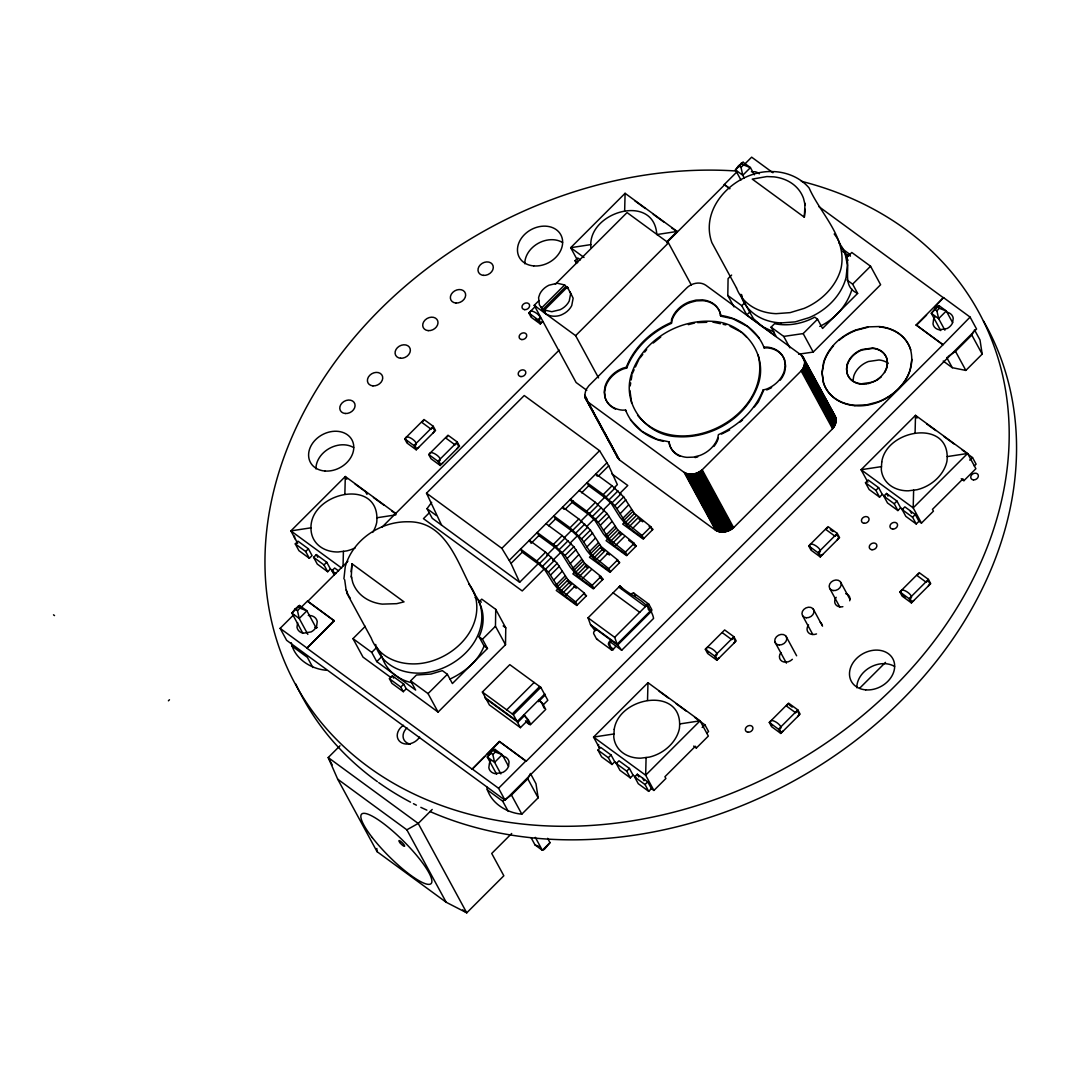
<?xml version="1.0" encoding="UTF-8"?>
<svg xmlns="http://www.w3.org/2000/svg" width="1070" height="1070" viewBox="0 0 1070 1070"><rect width="100%" height="100%" fill="white"/><g stroke="black" fill="none" stroke-linecap="round" stroke-linejoin="round"><path stroke-width="1.5" d="M406.239 688.772L403.31 691.688L391.941 683.369L389.427 678.741L392.356 675.812L403.738 684.145L406.239 688.772L438.098 712.085L505.495 644.728L495.463 626.244L495.744 609.378L481.754 599.146L478.878 602.022C484.83 612.468 484.162 626.057 479.052 636.757L484.081 645.999L487.479 648.487L452.396 683.543L447.38 674.301L442.351 670.622L431.023 674.046L416.457 675.01L410.626 680.841L415.655 690.083L376.76 661.621L371.745 652.379L352.98 638.63L365.298 626.311M505.495 644.728L505.776 627.863L495.744 609.378M584.728 395.044L585.919 389.814L588.848 385.735L686.579 288.084C691.434 283.189 699.914 281.129 705.852 285.262L800.815 354.799C806.512 358.704 805.295 367.344 800.547 371.517L702.816 469.168C697.961 474.063 689.481 476.123 683.543 471.977L588.58 402.454L585.771 399.204L584.728 395.044L587.082 399.391M733.98 306.863L727.801 295.48L728.082 278.615L731.626 275.07M616.28 454.375L617.55 457.706L619.998 460.327L714.974 529.851C720.912 533.997 729.392 531.937 734.247 527.042L831.965 429.391C835.456 426.034 837.422 420.443 835.055 415.909L803.276 357.42M343.055 565.803L343.416 551.317M344.861 494.22L345.302 476.511L396.06 513.667M624.653 211.017L625.094 193.309L677.19 231.441L666.757 241.86M646.093 757.506L645.651 775.215L653.917 790.449L665.888 778.478L664.925 776.713L695.393 746.258L696.369 748.037L708.34 736.066L700.061 720.832L647.979 682.7L593.556 737.083L599.574 748.157M647.524 700.409L647.979 682.7M913.633 490.154L913.191 507.862L921.457 523.096L933.441 511.139L932.465 509.36L962.947 478.905L963.909 480.684L975.88 468.713L967.601 453.479L915.519 415.347L861.096 469.73L867.877 482.195M915.077 433.056L915.519 415.347L917.017 418.116M590.894 247.478C587.149 211.954 654.064 192.252 656.806 234.557L677.19 231.441M343.911 578.923L345.249 566.699M351.094 571.755L351.976 563.77L404.032 601.875L396.729 603.667L382.244 604.122A47.949 37.945 -28.5 0 1 352.752 582.521L351.294 576.516L351.976 563.77M804.319 217.223L804.988 204.464L803.543 198.472A47.949 37.945 -28.5 0 0 774.038 176.871L766.882 176.563L752.25 179.118L804.319 217.223L805.188 209.238M630.203 385.936L630.698 382.94M631.193 379.93L631.942 375.436M611.706 406.934A26.79 21.199 -28.5 0 1 605.366 398.12L604.603 392.61L605.553 386.845A25.733 20.357 -28.5 0 1 623.556 368.856L626.726 368.026C634.59 347.803 651.75 331.981 671.425 323.354L671.478 319.783A25.733 20.357 -28.5 0 1 689.481 301.793L695.995 300.095L702.482 299.894A26.79 21.199 -28.5 0 1 719.976 312.707L720.765 316.158L732.816 318.74L747.89 326.658L759.366 338.173M671.425 323.354L671.893 320.559A25.733 20.357 -28.5 0 1 689.896 302.556M823.646 362.155L821.947 372.48L823.325 382.351A47.989 37.972 -28.5 0 0 854.662 405.289L866.272 404.928L877.935 401.892A46.09 36.474 -28.5 0 0 910.182 369.672L911.881 359.346M852.977 380.853L853.74 376.172A20.945 16.572 -28.5 0 1 868.399 361.513L878.978 359.975A21.815 17.254 -28.5 0 1 888.073 363.225M297.62 622.646L296.992 627.287A10.901 8.627 -28.5 0 0 303.318 633.226L311.143 631.902A10.459 8.279 -28.5 0 0 316.6 626.191L317.228 621.55A10.901 8.627 -28.5 0 0 310.888 615.611L308.307 615.451M345.436 566.097C353.274 539.213 380.853 521.17 408.406 521.785L408.874 521.772C448.25 521.785 458.816 567.849 474.826 594.358C486.235 631.875 446.431 665.66 410.84 663.841A57.78 45.716 -28.5 0 1 371.263 638.148L346.627 592.793M484.081 645.999C478.196 661.3 464.474 672.227 449.988 679.062M773.65 171.628C737.765 169.354 698.697 205.841 711.871 242.636L736.494 287.977M727.801 295.48L741.778 305.712L746.806 314.968L776.098 336.408L771.082 327.166L774.573 323.675C788.095 326.51 802.701 323.702 814.738 317.148L817.547 319.208L822.562 328.45L857.645 293.394C841.769 286.479 850.329 270.014 846.624 257.656L851.8 252.48L870.565 266.229L880.61 284.714L813.2 352.07L798.621 354.197M851.987 289.248C847.079 305.458 835.001 319.101 819.767 326.403M626.017 410.827L625.602 410.064L622.446 410.158A26.79 21.199 -28.5 0 1 604.951 397.344L604.189 391.834L605.138 386.069A25.733 20.357 -28.5 0 1 623.141 368.08L626.311 367.251C634.176 347.041 651.336 331.205 671.01 322.578M632.183 373.925L634.109 369.765M635.393 366.997L638.937 359.293M784.858 360.67A26.79 21.199 -28.5 0 0 767.364 347.857L764.207 347.964L763.793 347.188L766.949 347.081A26.79 21.199 -28.5 0 1 784.444 359.894L785.206 365.418L784.256 371.17A25.733 20.357 -28.5 0 1 766.254 389.172L763.084 389.988C755.219 410.211 738.059 426.047 718.385 434.661L717.916 437.469A25.733 20.357 -28.5 0 1 699.914 455.459L693.4 457.144L686.913 457.358A26.79 21.199 -28.5 0 1 669.419 444.545L669.044 441.87L656.993 439.275L641.92 431.357L630.444 419.841M884.676 372.587L886.789 368.013L887.565 363.318L886.95 358.824A21.815 17.254 -28.5 0 0 872.692 348.405L862.126 349.943A20.945 16.572 -28.5 0 0 847.453 364.589L846.691 369.284L847.306 373.778A21.815 17.254 -28.5 0 0 861.551 384.197L866.834 384.036M487.131 789.794L502.713 801.203L511.46 795.063L527.778 778.759L530.439 773.503L535.976 783.708L538.143 797.832L521.826 814.15C506.391 812.932 489.752 802.594 486.649 786.651M947.993 356.604L955.497 351.348L971.814 335.044L973.807 331.098M525.972 721.728C535.388 730.516 527.39 716.713 523.524 715.228C526.239 716.713 533.743 728.83 525.49 720.832M530.452 724.684L545.727 709.397L542.423 703.217L538.758 700.007L541.701 702.963L544.122 708.113M538.477 563.462L519.645 582.281L432.253 518.308L427.01 508.665L431.678 502.325M316.292 628.17L306.889 610.836L299.56 605.473L295.079 608.91L291.909 613.123L302.877 633.333M754.35 174.825L750.431 167.602L743.102 162.239L738.621 165.676L735.451 169.889L740.935 180.001M508.531 766.254L502.258 754.711L494.928 749.334L492.949 750.271L487.278 756.985L496.681 774.319M952.567 322.538L946.295 310.982L938.965 305.619L936.986 306.555L931.301 313.269L940.717 330.603M547.653 838.332L550.007 842.652L544.336 849.366L542.343 850.289L535.027 844.925L531.108 837.73M650.226 611.505L647.778 605.446L646.882 605.58M639.9 358.089L642.789 354.464M644.715 352.057L646.641 349.636M754.337 406.988L758.309 402.012L763.499 390.764L763.084 389.988M625.094 193.309L570.684 247.692L577.452 260.157M576.529 263.407L575.058 260.705L577.773 257.99L580.381 259.89M295.266 543.908L297.982 541.179L308.401 548.803L312.079 555.584L309.364 558.299L298.945 550.676L295.266 543.908L305.686 551.531L309.364 558.299M586.788 390.336L576.115 382.512L534.211 305.351L538.905 300.643M555.357 284.205L627.047 212.569L668.456 242.89L691.38 285.115M531.442 316.132L529.663 312.841C529.77 306.876 545.272 318.071 538.905 319.609L540.684 322.899L542.757 321.562L540.337 323.969L531.094 317.201L528.807 312.975L535.669 306.114M404.687 438.807L424.001 419.507L433.243 426.275L435.53 430.501L416.23 449.801L406.988 443.034L404.687 438.807L413.93 445.575L416.23 449.801M423.653 420.59L421.834 422.396L431.09 429.164L432.895 427.358L434.674 430.635L433.123 432.922M541.647 307.906L564.612 284.954L568.411 288.873L567.421 287.041L544.456 309.992L545.446 311.825L542.637 309.738L539.347 304.723L538.584 297.62L539.828 293.929A16.572 13.107 -28.5 0 1 548.937 285.222L557.283 283.229L564.612 284.954M542.637 309.738L565.602 286.787M305.686 551.531L308.401 548.803M540.337 323.969L538.049 319.743L540.457 317.335M413.93 445.575L433.243 426.275M168.405 700.81L169.475 699.74M330.416 568.999L327.688 571.728L317.282 564.091L313.604 557.323L316.319 554.608L326.738 562.231L330.416 568.999L333.051 570.939M428.695 454.509L448.009 435.209L457.251 441.977L459.538 446.19L440.238 465.49L430.983 458.722L428.695 454.509L437.938 461.264L440.238 465.49M429.552 454.375C429.659 448.397 445.16 459.592 438.794 461.13L440.586 464.42L442.646 463.083M447.661 436.279L445.842 438.085L455.084 444.853L456.903 443.047L458.682 446.324L457.131 448.611M327.688 571.728L324.023 564.947L326.738 562.231M437.938 461.264L457.251 441.977M334.134 574.817L331.941 570.751L334.656 568.023L338.561 570.885M299.56 605.473L291.909 613.123L299.225 618.487L307.852 634.376M743.102 162.239L735.451 169.889L742.781 175.253L744.345 178.142M297.473 610.662L299.974 608.161L306.889 610.836L299.225 618.487L297.473 610.662L295.079 608.91M741.015 167.428L743.516 164.927L750.431 167.602L742.781 175.253L741.015 167.428L738.621 165.676M484.723 756.65L472.178 769.183L499.329 741.457L526.132 761.305L942.937 344.808L916.134 324.959L943.499 297.607L970.089 317.081L976.576 329.038L505.053 800.226L286.626 640.315L280.126 628.357L293.809 614.688M300.657 607.854L307.491 601.019L334.295 620.867L306.929 648.206L472.178 769.183M729.82 188.788L724.296 184.508L736.829 171.976M744.814 164.004L751.648 157.17L772.928 172.738M334.295 620.867L307.705 601.393L347.884 561.242M382.137 527.029L559.222 350.064M666.65 242.703L724.497 184.896M598.545 377.884L575.62 335.659L668.456 242.89M441.602 525.169L426.502 493.176L524.233 395.526L599.574 450.684L608.736 465.758L617.363 484.63L613.832 488.161M429.311 512.784L423.452 518.642L522.227 590.948L544.51 568.692M306.929 648.206L334.081 620.48M371.745 652.379L376.921 647.203M376.76 661.621L381.936 656.445C385.748 669.94 398.374 680.038 411.923 682.673M741.778 305.712L744.666 302.837L742.607 299.239L741.724 294.852M519.645 582.281L511.005 563.409L501.843 548.335L599.574 450.684M746.806 314.968L749.682 312.079L744.666 302.837M509.333 560.319L607.064 462.668M511.005 563.409L522.789 551.652M531.028 543.413L539.267 535.174M548.683 525.758L555.758 518.696M565.174 509.293L573.413 501.054M581.652 492.815L588.714 485.753M598.143 476.351L608.736 465.758M339.979 745.777L328.209 757.547L337.692 779.174L377.028 851.626L446.19 902.264L466.747 912.83L503.836 875.768L491.718 853.459L511.687 833.503M403.31 691.688L400.809 687.074L403.738 684.145M536.792 560.974L548.428 572.102L559.222 588.674L575.566 601.915L577.252 605.005L567.755 598.063A16.692 3.571 45 0 1 558.527 589.717L553.484 583.605L545.005 570.109L539.079 564.492L522.254 552.187L520.568 549.097L536.792 560.974L545.593 552.187L557.216 563.315L568.01 579.873L584.367 593.128L586.039 596.204M553.417 544.376L565.04 555.504L575.834 572.062L592.191 585.317L593.863 588.393L584.38 581.465A16.692 3.571 45 0 1 575.138 573.119L570.096 567.006L561.63 553.511L555.691 547.88L538.865 535.575L537.18 532.499L553.417 544.376L562.205 535.588L573.828 546.716L584.621 563.275L600.979 576.516L602.651 579.606L600.283 577.88M570.029 527.764L581.652 538.892L592.446 555.464L608.803 568.705L610.475 571.795L600.992 564.866A16.692 3.571 45 0 1 591.75 556.52L586.708 550.408L578.241 536.913L572.303 531.282L555.477 518.977L553.805 515.887L570.029 527.764L578.816 518.977L590.439 530.105L601.246 546.676L617.591 559.918L619.276 563.007M586.641 511.166L598.264 522.294L609.057 538.865L625.415 552.107L627.087 555.196L617.604 548.255A16.692 3.571 45 0 1 608.362 539.922L603.319 533.796L594.853 520.314L588.915 514.683L572.089 502.378L570.417 499.289L586.641 511.166L595.428 502.378L607.064 513.506L617.858 530.078L634.202 543.319L635.888 546.409L633.507 544.67M603.253 494.567L614.875 505.695L625.669 522.267L642.027 535.508L643.699 538.598L634.216 531.656A16.692 3.571 45 0 1 624.974 523.31L619.945 517.198L611.465 503.702L605.526 498.085L588.701 485.78L587.029 482.69L603.253 494.567L612.053 485.78L623.676 496.908L634.47 513.48L650.827 526.721L652.499 529.797M546.73 555.223L556.146 545.807M564.385 537.568L571.447 530.519M580.863 521.103L589.115 512.864M597.354 504.625L605.593 496.4M847.213 255.797L849.165 253.844L841.582 248.293M539.735 563.302L548.522 554.501M556.346 546.69L565.134 537.902M572.958 530.091L581.746 521.304M589.57 513.493L598.357 504.706M606.182 496.895L614.982 488.107M542.784 566.057L551.572 557.269M559.396 549.445L568.183 540.658M576.008 532.847L584.795 524.059M592.619 516.248L601.42 507.461M609.231 499.65L618.032 490.862M552.708 560.479L560.921 552.28M570.31 542.905L577.345 535.869M586.721 526.493L594.933 518.295M603.146 510.096L611.344 501.883M619.557 493.685L627.769 485.486L611.746 473.756M545.74 569.053L554.541 560.265M562.365 552.454L571.153 543.667M578.977 535.856L587.764 527.069M595.589 519.258L604.376 510.457M612.201 502.646L620.988 493.858M548.428 572.102L557.216 563.315M565.04 555.504L573.828 546.716M581.652 538.892L590.439 530.105M598.264 522.294L607.064 513.506M614.875 505.695L623.676 496.908M438.098 712.085L428.053 693.601L447.38 674.301M487.479 648.487L482.463 639.245L495.463 626.244M550.635 574.978L559.423 566.19M567.247 558.38L576.034 549.592M583.859 541.781L592.646 532.994M600.471 525.169L609.271 516.382M617.082 508.571L625.883 499.784M553.671 580.181L562.111 571.327M570.297 563.582L578.723 554.728M586.908 546.971L595.335 538.13M603.52 530.372L611.946 521.531M620.132 513.774L628.558 504.92M771.082 327.166L783.721 336.421L803.169 333.586L817.547 319.208M857.645 293.394L852.63 284.152L870.565 266.229M556.239 584.835L565.04 576.048M572.851 568.237L581.652 559.449M589.463 551.638L598.264 542.851M606.088 535.027L614.875 526.239M622.7 518.428L631.487 509.641M557.55 586.668L566.351 577.88M574.162 570.069L582.963 561.282M590.774 553.471L599.574 544.683M607.385 536.859L616.186 528.072M624.011 520.261L632.798 511.473M558.42 588.299L556.253 590.466L576.757 605.486L586.534 595.722L583.966 593.85M575.031 571.701L572.865 573.868L593.368 588.888L603.146 579.124L599.294 576.302M591.643 555.103L589.476 557.269L609.98 572.289L619.757 562.512L617.189 560.64M608.255 538.491L606.088 540.671L626.605 555.678L636.369 545.914L628.678 540.283M624.867 521.892L622.7 524.059L643.217 539.079L652.981 529.316L649.142 526.493M559.222 588.674L568.01 579.873M575.834 572.062L584.621 563.275M592.446 555.464L601.246 546.676M609.057 538.865L617.858 530.078M625.669 522.267L634.47 513.48M561.135 590.693L569.922 581.906M577.746 574.095L586.534 565.308M594.358 557.497L603.146 548.709M610.97 540.898L619.771 532.098M627.582 524.287L636.382 515.499M563.154 592.619L571.955 583.832M579.766 576.008L588.567 567.22M596.378 559.409L605.179 550.622M612.99 542.811L621.79 534.024M629.601 526.213L638.402 517.425M566.07 594.96L574.871 586.173M582.695 578.362L591.483 569.574M599.307 561.75L608.094 552.963M615.919 545.152L624.706 536.364M632.53 528.553L641.318 519.766M528.406 719.682L520.408 727.667L489.405 704.97L482.383 692.036L509.801 664.644L540.805 687.341L547.827 700.275L543.252 704.836M575.566 601.915L584.367 593.128M592.191 585.317L600.979 576.516M608.803 568.705L617.591 559.918M625.415 552.107L634.202 543.319M642.027 535.508L650.827 526.721M595.054 630.765L590.506 624.653L588.045 617.831L619.945 585.945C630.899 596.525 650.252 601.661 653.609 618.38L621.697 650.266L609.713 641.492M506.725 709.865L534.144 682.459M512.276 713.917L539.695 686.525M520.408 727.667L513.386 714.733L540.805 687.341M544.844 693.922L517.439 721.327L484.87 697.48M524.781 715.375L517.92 722.223L485.365 698.389M538.491 701.679L545.339 694.831M486.997 754.377L499.543 741.844M916.335 325.347L926.607 315.088M934.578 307.117L943.499 297.607M432.2 809.455L418.223 823.445L406.854 829.812L337.692 779.174M490.555 753.708L487.278 756.985L494.594 762.348L500.867 773.904M938.965 305.619L931.301 313.269L938.631 318.633L944.904 330.189M492.842 754.524L495.343 752.023L502.258 754.711L494.594 762.348L492.842 754.524L490.448 752.772M936.879 310.808L939.38 308.307L946.295 310.982L938.631 318.633L936.879 310.808L934.471 309.056M621.697 650.266L617.149 644.153L614.675 637.332L646.588 605.459M615.665 646.053C613.083 653.449 606.356 642.588 611.719 640.716L611.224 639.82L609.566 641.478A2.581 1.471 -53.8 0 0 608.562 644.621L611.291 649.664A2.581 1.471 -53.8 0 0 613.578 649.517M505.053 800.226L498.566 788.269L525.918 760.93L499.329 741.457M942.937 344.808L970.089 317.081M943.205 361.045L952.287 367.692L965.849 370.421L982.18 354.116L980.013 339.992L974.462 329.787M614.755 761.773L612.027 764.488L601.607 756.864L597.929 750.097L600.658 747.368L611.077 755.005L614.755 761.773L617.39 763.699M882.295 494.42L879.567 497.135L869.148 489.512L865.483 482.744L868.198 480.015L878.617 487.652L882.295 494.42L884.93 496.346M705.331 649.249L724.644 629.949L733.886 636.717L736.187 640.943L716.873 660.243L707.631 653.476L705.331 649.249L714.573 656.017L716.873 660.243M808.719 545.927L828.033 526.627L837.275 533.395L839.576 537.621L820.262 556.922L811.02 550.154L808.719 545.927L817.961 552.695L820.262 556.922M827.685 527.697L825.88 529.516L835.122 536.284L836.927 534.465L838.72 537.755L837.155 540.029M612.027 764.488L608.348 757.72L611.077 755.005M879.567 497.135L875.889 490.368L878.617 487.652M714.573 656.017L733.886 636.717M817.961 552.695L837.275 533.395M633.079 775.188L630.364 777.917L619.945 770.293L616.266 763.512L618.995 760.797L629.414 768.42L633.079 775.188L635.727 777.128M900.632 507.835L897.904 510.564L887.485 502.94L883.807 496.159L886.535 493.444L896.954 501.068L900.632 507.835L903.267 509.775M550.007 842.652L542.343 850.289L535.308 837.342M630.364 777.917L626.686 771.136L629.414 768.42M897.904 510.564L894.226 503.783L896.954 501.068M651.416 788.617L648.701 791.332L638.282 783.708L634.604 776.94L637.319 774.225L647.738 781.849L651.416 788.617L653.917 790.449M918.97 521.264L916.241 523.979L905.822 516.355L902.144 509.587L904.872 506.872L915.291 514.496L918.97 521.264L921.457 523.096M648.701 791.332L645.023 784.564L647.738 781.849M916.241 523.979L912.563 517.211L915.291 514.496M706.748 733.338L708.554 731.519L704.983 724.925L694.564 717.301M974.288 465.985L976.094 464.166L972.523 457.572L967.307 453.76M769.276 722.437L788.59 703.137L797.832 709.905L800.119 714.131L780.806 733.431L771.564 726.664L769.276 722.437L778.519 729.205L780.806 733.431M899.87 591.924L919.183 572.637L928.426 579.392L930.713 583.618L911.413 602.918L902.157 596.15L899.87 591.924L909.112 598.692L911.413 602.918M788.229 704.207L786.423 706.013L795.665 712.78L797.484 710.975L799.263 714.265L797.712 716.539M918.836 573.707L917.017 575.513L926.259 582.281L928.078 580.475L929.857 583.752L928.305 586.039M778.519 729.205L797.832 709.905M909.112 598.692L928.426 579.392M859.758 688.13L885.519 662.383M969.701 460.113L972.523 457.572M702.161 727.466L704.983 724.925M653.262 343.029L660.738 337.023M739.985 422.088L742.553 420.029M877.092 380.171L881.372 376.734M721.514 434.072L729.633 429.993M875.848 380.786L868.158 383.689M689.896 302.556L696.409 300.871L702.896 300.657A26.79 21.199 -28.5 0 1 720.391 313.47L720.765 316.158M688.344 324.651L694.51 323.046M857.565 329.935L867.77 327.286M695.125 457.585L697.734 456.903M751.407 171.775L755.059 171.762A10.901 8.627 -28.5 0 1 759.299 173.835M591.068 244.575L570.684 247.692L584.033 257.469M311.276 527.778L290.893 530.894L297.661 543.359M377.014 517.746L395.82 514.884M881.479 466.614L861.096 469.73L913.191 507.862L967.601 453.479L947.217 456.596M613.939 733.966L593.556 737.083L645.651 775.215L700.061 720.832L679.677 723.949M781.113 322.926L795.184 321.869L809.121 317.643A55.506 43.924 -28.5 0 0 846.062 277.531L847.413 265.133L845.086 253.443A57.78 45.716 -28.5 0 0 839.228 243.238M697.586 322.605L706.802 322.311M854.863 405.677C884.622 408.419 918.729 381.121 910.516 349.475A47.989 37.972 -28.5 0 0 879.179 326.537L867.556 326.898L855.906 329.935A46.09 36.474 -28.5 0 0 823.646 362.155M314.807 627.408L317.389 627.568M774.118 171.601C787.386 172.297 800.413 177.754 809.134 187.999C820.503 214.027 847.493 237.848 841.047 268.289A55.506 43.924 -28.5 0 1 804.105 308.401L790.155 312.627L776.084 313.671A57.78 45.716 -28.5 0 1 736.494 287.977M291.281 642.789C294.384 658.719 311.022 669.058 326.457 670.275M720.351 315.382C739.183 317.817 757.373 329.814 764.207 347.964M712.941 322.11L720.377 323.715M723.133 324.304L725.875 324.892M663.44 441.348C646.855 437.911 631.701 426.061 625.602 410.064M544.456 309.992L551.786 311.718L560.132 309.725A16.572 13.107 -28.5 0 0 569.24 301.018L570.658 293.635L567.421 287.041M535.027 844.925L539.173 846.53M773.984 331.994L762.469 326.711L753.481 318.686L749.682 312.079M729.967 326.189L742.018 332.516L746.552 337.063M818.764 206.523L943.7 297.995M741.122 163.175L743.516 164.927M936.986 306.555L939.38 308.307M842.063 250.928L848.764 255.837M724.296 184.508L729.606 188.4M916.134 324.959L942.723 344.42M846.972 280.006L852.63 284.152M634.911 200.892L645.33 208.516M653.248 214.308L663.667 221.931M671.679 227.91L676.895 231.722M926.633 423.88L935.755 430.555M943.673 436.346L954.092 443.97M962.104 449.948L964.712 451.861M961.234 478.731L963.909 480.684M575.058 260.705L577.653 262.605M865.483 482.744L875.889 490.368M883.807 496.159L894.226 503.783M902.144 509.587L912.563 517.211M534.211 305.351L575.62 335.659M830.333 529.637L832.968 531.576M528.807 312.975L538.049 319.743M535.401 319.034L538.049 320.973M905.153 597.02L902.518 595.081L900.726 591.79C900.833 585.825 916.335 597.006 909.968 598.558L911.76 601.848L913.82 600.511M612.053 485.78L595.816 473.903L596.94 475.963M638.884 518.99L642.722 521.812M579.204 490.501L595.428 502.378M618.42 532.78L620.988 534.652M578.816 518.977L562.593 507.1L563.716 509.159M606.944 553.136L609.499 555.009M545.981 523.698L562.205 535.588M789.553 705.17L792.201 707.109M633.855 593.168L648.661 604.002M618.794 587.096L645.437 606.596M647.992 608.723L650.654 610.662L617.149 644.153L590.506 624.653M648.473 609.619L651.148 611.572L617.631 645.049L590.988 625.549M585.196 565.976L587.764 567.862M613.083 592.807L639.726 612.308M545.593 552.187L529.369 540.31L530.493 542.356M573.707 586.333L576.275 588.206M426.502 493.176L501.843 548.335M588.045 617.831L614.675 637.332M427.01 508.665L436.373 515.526M596.739 639.124L611.545 649.958M659.093 691.233L668.215 697.907M676.133 703.699L686.539 711.323M355.12 484.081L365.539 491.718L367.01 494.42M373.457 497.51L383.876 505.134M391.887 511.112L395.793 513.974M693.694 746.084L696.369 748.037M475.08 597.541L481.393 602.169M503.154 625.95L505.776 627.863M479.052 636.757L482.463 639.245M597.929 750.097L608.348 757.72M616.266 763.512L626.686 771.136M634.604 776.94L645.023 784.564M341.638 568.05L290.893 530.894L345.302 476.511L346.814 479.28M313.604 557.323L324.023 564.947M331.941 570.751L335.846 573.614M482.383 692.036L513.386 714.733M410.626 680.841L428.053 693.601M297.58 606.409L299.974 608.161M492.949 750.271L495.343 752.023M390.884 677.524L363.011 657.114L352.98 638.63M389.427 678.741L400.809 687.074M280.126 628.357L306.715 647.832M471.964 768.795L498.566 788.269M291.762 645.932L307.344 657.341L312.895 667.546M462.721 909.874L466.747 912.83L418.223 823.445L328.209 757.547L332.181 764.876M53.5 614.835L54.53 615.584M569.909 291.615L573.145 298.222L571.728 305.592A16.572 13.107 -28.5 0 1 562.619 314.312C555.236 318.231 543.119 316.346 541.206 307.023M832.821 413.127L835.055 415.909M637.586 415.267C678.233 465.129 773.396 416.912 758.108 354.718M619.945 585.945L621.978 588.553M845.34 254.499L846.798 257.041M971.814 335.044L982.18 354.116M955.497 351.348L965.849 370.421M946.749 357.487L952.287 367.692M849.165 253.844L850.423 256.158M846.624 257.656L848.055 260.304M910.075 510.684L911.546 513.386M803.169 333.586L813.2 352.07M886.535 493.444L888.006 496.146M802.42 356.27L835.603 417.233M801.925 355.748L835.804 417.915M801.39 355.253L835.951 418.624M804.627 361.473L836.058 419.346M804.667 362.195L836.098 420.082M804.653 362.944L836.085 420.818M804.586 363.693L836.018 421.567M804.466 364.442L835.897 422.316M804.306 365.191L835.723 423.078M804.078 365.953L835.496 423.827M803.797 366.689L835.229 424.563M803.476 367.425L834.894 425.312M803.102 368.16L834.52 426.034M802.674 368.869L834.092 426.743M802.206 369.565L833.624 427.438M783.721 336.421L789.901 347.803M801.697 370.233L833.115 428.107M801.136 370.889L832.567 428.762M840.619 582.107L849.888 599.2M822.669 554.514L820.61 555.852L818.831 552.561C825.197 551.01 809.696 539.815 809.575 545.794L811.368 549.084M829.758 588.487L839.803 606.998M813.267 609.071L822.536 626.164M802.701 615.905L812.745 634.403M702.188 469.77L733.605 527.644M701.519 470.332L732.937 528.219M700.823 470.88L732.241 528.754M700.088 471.375L731.519 529.249M699.339 471.843L730.756 529.717M698.549 472.271L729.981 530.145M697.747 472.659L729.178 530.546M785.955 636.128L796.628 655.79M696.931 473.007L728.362 530.894M696.102 473.314L727.52 531.188M695.259 473.582L726.677 531.456M694.403 473.796L725.834 531.67M693.547 473.97L724.978 531.843M692.691 474.09L724.122 531.964M691.849 474.17L723.266 532.044M690.993 474.197L722.424 532.084M690.163 474.184L721.581 532.058M689.334 474.117L720.752 532.004M688.518 474.01L719.949 531.884M687.729 473.849L719.16 531.736M686.967 473.649L718.385 531.522M669.044 441.87L669.833 445.321M686.218 473.408L717.636 531.282M685.495 473.114L716.927 530.987M684.813 472.779L716.245 530.653M684.158 472.392L715.589 530.279M626.311 367.251L626.726 368.026M774.961 642.08L786.41 663.146M783.227 731.011L781.153 732.348L779.375 729.071C785.741 727.52 770.239 716.325 770.132 722.303L771.911 725.58M733.766 643.351L735.317 641.077L733.538 637.787L731.733 639.592L722.491 632.825M584.768 395.78L587.911 401.571M588.005 401.999L619.423 459.873M584.862 396.502L594.291 413.863M595.856 416.765L602.932 429.779M604.496 432.681L615.504 452.931M585.009 397.211L618.888 459.378M585.21 397.893L617.952 458.294M719.281 657.823L717.221 659.16L715.429 655.883C721.809 654.332 706.294 643.137 706.187 649.115L707.979 652.392M635.486 595.977L634.109 593.462A2.581 1.471 -53.8 0 0 631.594 593.837M596.913 629.882L596.431 628.986L594.76 630.645A2.581 1.471 -53.8 0 0 593.77 633.788L596.485 638.83A2.581 1.471 -53.8 0 0 597.541 639.298M642.535 778.037L644.006 780.739M637.319 774.225L638.79 776.927M418.637 447.394L416.578 448.731L414.785 445.441C421.152 443.889 405.65 432.708 405.543 438.673L407.336 441.963M527.778 778.759L538.143 797.832M494.928 749.334L496.493 752.223M511.46 795.063L521.826 814.15M502.713 801.203L508.263 811.408M377.643 648.527L381.228 655.121M392.356 675.812L393.613 678.126M316.319 554.608L317.79 557.309M406.854 829.812L446.19 902.264M804.64 202.992L805.014 204.865M740.922 294.303L741.51 297.233A57.78 45.716 -28.5 0 0 781.113 322.926M375.69 644.461L376.265 647.39A57.78 45.716 -28.5 0 0 415.869 673.083C451.446 674.903 491.25 641.117 479.841 603.6A57.78 45.716 -28.5 0 0 473.983 593.409M351.281 576.128L351.656 578.001M785.059 362.048L785.621 366.181L784.671 371.945A25.733 20.357 -28.5 0 1 780.217 380.198M629.936 390.537L631.701 403.31M344.687 579.739L346.051 589.61A47.989 37.972 -28.5 0 0 347.175 592.686M376.841 848.497L377.028 851.626M801.336 181.271A389.052 307.826 -28.5 0 1 862.915 715.282A389.052 307.826 -28.5 0 1 271.7 621.831A389.052 307.826 -28.5 0 1 736.615 171.039M315.944 468.914A23.62 18.698 -28.5 0 1 329.199 448.517A23.62 18.698 -28.5 0 1 353.688 447.608M983.477 320.987A389.052 307.826 -28.5 0 1 881.479 719.201A389.052 307.826 -28.5 0 1 429.926 811.501M426.877 810.15A389.052 307.826 -28.5 0 1 420.844 807.342M416.377 805.162A389.052 307.826 -28.5 0 1 413.448 803.677M410.532 802.152A389.052 307.826 -28.5 0 1 378.7 782.598M377.389 781.662A389.052 307.826 -28.5 0 1 295.748 683.944M599.534 747.569A3.999 3.17 -28.5 0 1 598.625 744.506M524.808 263.795A23.62 18.698 -28.5 0 1 538.063 243.412A23.62 18.698 -28.5 0 1 562.553 242.502M856.829 687.769A23.62 18.698 -28.5 0 1 870.084 667.372A23.62 18.698 -28.5 0 1 894.573 666.463M419.587 737.083A12.599 9.964 -28.5 0 1 400.568 742.139A12.599 9.964 -28.5 0 1 403.484 725.299M295.507 539.133A3.999 3.17 -28.5 0 1 294.598 536.07M792.362 659.307A7.998 6.326 -28.5 0 1 782.009 661.26A7.998 6.326 -28.5 0 1 780.899 652.566M816.53 633.921A7.998 6.326 -28.5 0 1 808.345 632.571A7.998 6.326 -28.5 0 1 808.545 624.933M820.235 622.285A7.998 6.326 -28.5 0 1 822.148 624.96M845.728 593.663A7.998 6.326 -28.5 0 1 849.7 600.778M842.866 606.69A7.998 6.326 -28.5 0 1 835.643 604.51A7.998 6.326 -28.5 0 1 836.192 597.314M372.694 532.419A34.655 27.419 -28.5 0 0 376.734 522.414C381.161 475.735 307.036 492.387 311.102 530.68A34.655 27.419 -28.5 0 0 338.093 551.986L346.733 550.903A34.655 27.419 -28.5 0 0 355.2 547.893M410.358 744.105A12.091 9.576 -28.5 0 1 406.961 727.881M603.614 550.823A16.692 3.571 45 0 1 600.551 547.733M570.377 584.033A16.692 3.571 45 0 1 567.327 580.93M468.954 584.153A57.78 45.716 -28.5 0 1 474.812 594.358M834.199 233.996A57.78 45.716 -28.5 0 1 840.057 244.201M348.071 594.559A47.989 37.972 -28.5 0 1 346.265 589.998M833.476 345.824A46.09 36.474 -28.5 0 0 823.86 362.543L822.161 372.868L823.525 382.739A47.989 37.972 -28.5 0 0 854.863 405.677M839.094 340.313A46.09 36.474 -28.5 0 1 845.193 335.793M846.49 334.99A46.09 36.474 -28.5 0 1 856.107 330.309M879.38 326.925A47.989 37.972 -28.5 0 1 888.715 328.744M890.16 329.239A47.989 37.972 -28.5 0 1 910.717 349.863M934.926 317.028A10.459 8.279 -28.5 0 0 933.615 319.248L933 323.889A10.901 8.627 -28.5 0 0 939.326 329.827L947.137 328.503A10.459 8.279 -28.5 0 0 952.594 322.792L953.223 318.151A10.901 8.627 -28.5 0 0 946.896 312.213M502.739 756.049A10.901 8.627 -28.5 0 1 509.066 761.987L508.437 766.642A10.459 8.279 -28.5 0 1 502.98 772.353L495.156 773.677A10.901 8.627 -28.5 0 1 488.829 767.738L489.458 763.084A10.459 8.279 -28.5 0 1 490.755 760.864M350.385 598.371A47.989 37.972 -28.5 0 1 348.633 595.615M679.945 456.288A26.79 21.199 -28.5 0 1 669.833 445.321M615.477 409.088A26.79 21.199 -28.5 0 1 612.883 407.737M718.345 438.232A25.733 20.357 -28.5 0 1 713.877 446.498M771.604 387.594A25.733 20.357 -28.5 0 1 766.668 389.948M646.387 604.67A2.581 1.471 -53.8 0 1 648.901 604.309L651.643 609.338A2.581 1.471 -53.8 0 1 651.255 611.706M614.22 729.312L613.765 736.869A34.655 27.419 -28.5 0 0 640.769 758.175L649.41 757.092A34.655 27.419 -28.5 0 0 679.396 728.603C684.145 685.883 619.115 695.794 614.22 729.312M881.76 461.959L881.305 469.516A34.655 27.419 -28.5 0 0 908.31 490.822L916.95 489.739A34.655 27.419 -28.5 0 0 946.937 461.25C951.685 418.531 886.655 428.441 881.76 461.959M631.768 373.162C621.001 403.457 646.012 435.717 677.283 436.68C711.55 438.901 746.686 417.755 758.055 384.866C768.808 354.558 743.797 322.311 712.526 321.348C678.26 319.114 643.123 340.26 631.768 373.162M847.253 364.201L846.477 368.896L847.106 373.39A21.815 17.254 -28.5 0 0 861.35 383.809L871.93 382.271A20.945 16.572 -28.5 0 0 886.589 367.625L887.351 362.931L886.736 358.437A21.815 17.254 -28.5 0 0 872.491 348.017L861.912 349.556A20.945 16.572 -28.5 0 0 847.253 364.201M779.268 644.983A6.3 4.989 -28.5 0 0 786.57 637.279A6.3 4.989 -28.5 0 0 776.459 636.77A6.3 4.989 -28.5 0 0 779.268 644.983M806.285 617.778A6.3 4.989 -28.5 0 0 813.829 610.248A6.3 4.989 -28.5 0 0 803.811 609.432A6.3 4.989 -28.5 0 0 806.285 617.778M833.196 590.56A6.3 4.989 -28.5 0 0 841.114 583.324A6.3 4.989 -28.5 0 0 831.256 582.013A6.3 4.989 -28.5 0 0 833.196 590.56M324.865 471.014A23.62 18.698 -28.5 0 0 353.14 442.766A23.62 18.698 -28.5 0 0 315.556 439.73A23.62 18.698 -28.5 0 0 324.865 471.014M533.729 265.908A23.62 18.698 -28.5 0 0 562.004 237.66A23.62 18.698 -28.5 0 0 524.42 234.624A23.62 18.698 -28.5 0 0 533.729 265.908M865.75 689.869A23.62 18.698 -28.5 0 0 894.025 661.621A23.62 18.698 -28.5 0 0 856.441 658.585A23.62 18.698 -28.5 0 0 865.75 689.869M520.929 376.587A3.999 3.17 -28.5 0 0 525.718 371.798A3.999 3.17 -28.5 0 0 519.351 371.29A3.999 3.17 -28.5 0 0 520.929 376.587M345.289 413.502A7.998 6.326 -28.5 0 0 354.865 403.938A7.998 6.326 -28.5 0 0 342.132 402.909A7.998 6.326 -28.5 0 0 345.289 413.502M400.581 358.249A7.998 6.326 -28.5 0 0 410.144 348.686A7.998 6.326 -28.5 0 0 397.425 347.656A7.998 6.326 -28.5 0 0 400.581 358.249M428.214 330.63A7.998 6.326 -28.5 0 0 437.79 321.067A7.998 6.326 -28.5 0 0 425.071 320.037A7.998 6.326 -28.5 0 0 428.214 330.63M372.935 385.882A7.998 6.326 -28.5 0 0 382.512 376.306A7.998 6.326 -28.5 0 0 369.779 375.276A7.998 6.326 -28.5 0 0 372.935 385.882M521.852 339.578A3.999 3.17 -28.5 0 0 526.641 334.803A3.999 3.17 -28.5 0 0 520.274 334.281A3.999 3.17 -28.5 0 0 521.852 339.578M748.037 732.228A3.999 3.17 -28.5 0 0 752.825 727.439A3.999 3.17 -28.5 0 0 746.472 726.931A3.999 3.17 -28.5 0 0 748.037 732.228M864.172 523.297A3.999 3.17 -28.5 0 0 868.96 518.509A3.999 3.17 -28.5 0 0 862.594 518A3.999 3.17 -28.5 0 0 864.172 523.297M892.674 529.088A3.999 3.17 -28.5 0 0 897.462 524.3A3.999 3.17 -28.5 0 0 891.096 523.792A3.999 3.17 -28.5 0 0 892.674 529.088M524.728 309.658A3.999 3.17 -28.5 0 0 529.516 304.87A3.999 3.17 -28.5 0 0 523.15 304.361A3.999 3.17 -28.5 0 0 524.728 309.658M871.996 549.753A3.999 3.17 -28.5 0 0 876.785 544.964A3.999 3.17 -28.5 0 0 870.418 544.443A3.999 3.17 -28.5 0 0 871.996 549.753M973.473 479.895A3.999 3.17 -28.5 0 0 978.261 475.107A3.999 3.17 -28.5 0 0 971.908 474.598A3.999 3.17 -28.5 0 0 973.473 479.895M483.506 275.378A7.998 6.326 -28.5 0 0 493.083 265.815A7.998 6.326 -28.5 0 0 480.35 264.785A7.998 6.326 -28.5 0 0 483.506 275.378M455.86 303.011A7.998 6.326 -28.5 0 0 465.437 293.434A7.998 6.326 -28.5 0 0 452.717 292.418A7.998 6.326 -28.5 0 0 455.86 303.011M372.266 837.556A49.14 10.526 45 0 0 431.009 883.686A49.14 10.526 45 0 0 385.788 825.304A49.14 10.526 45 0 0 372.266 837.556M399.832 842.545A3.972 0.856 45 0 0 404.58 846.25A3.972 0.856 45 0 0 400.889 841.515A3.972 0.856 45 0 0 399.832 842.545"/></g></svg>
